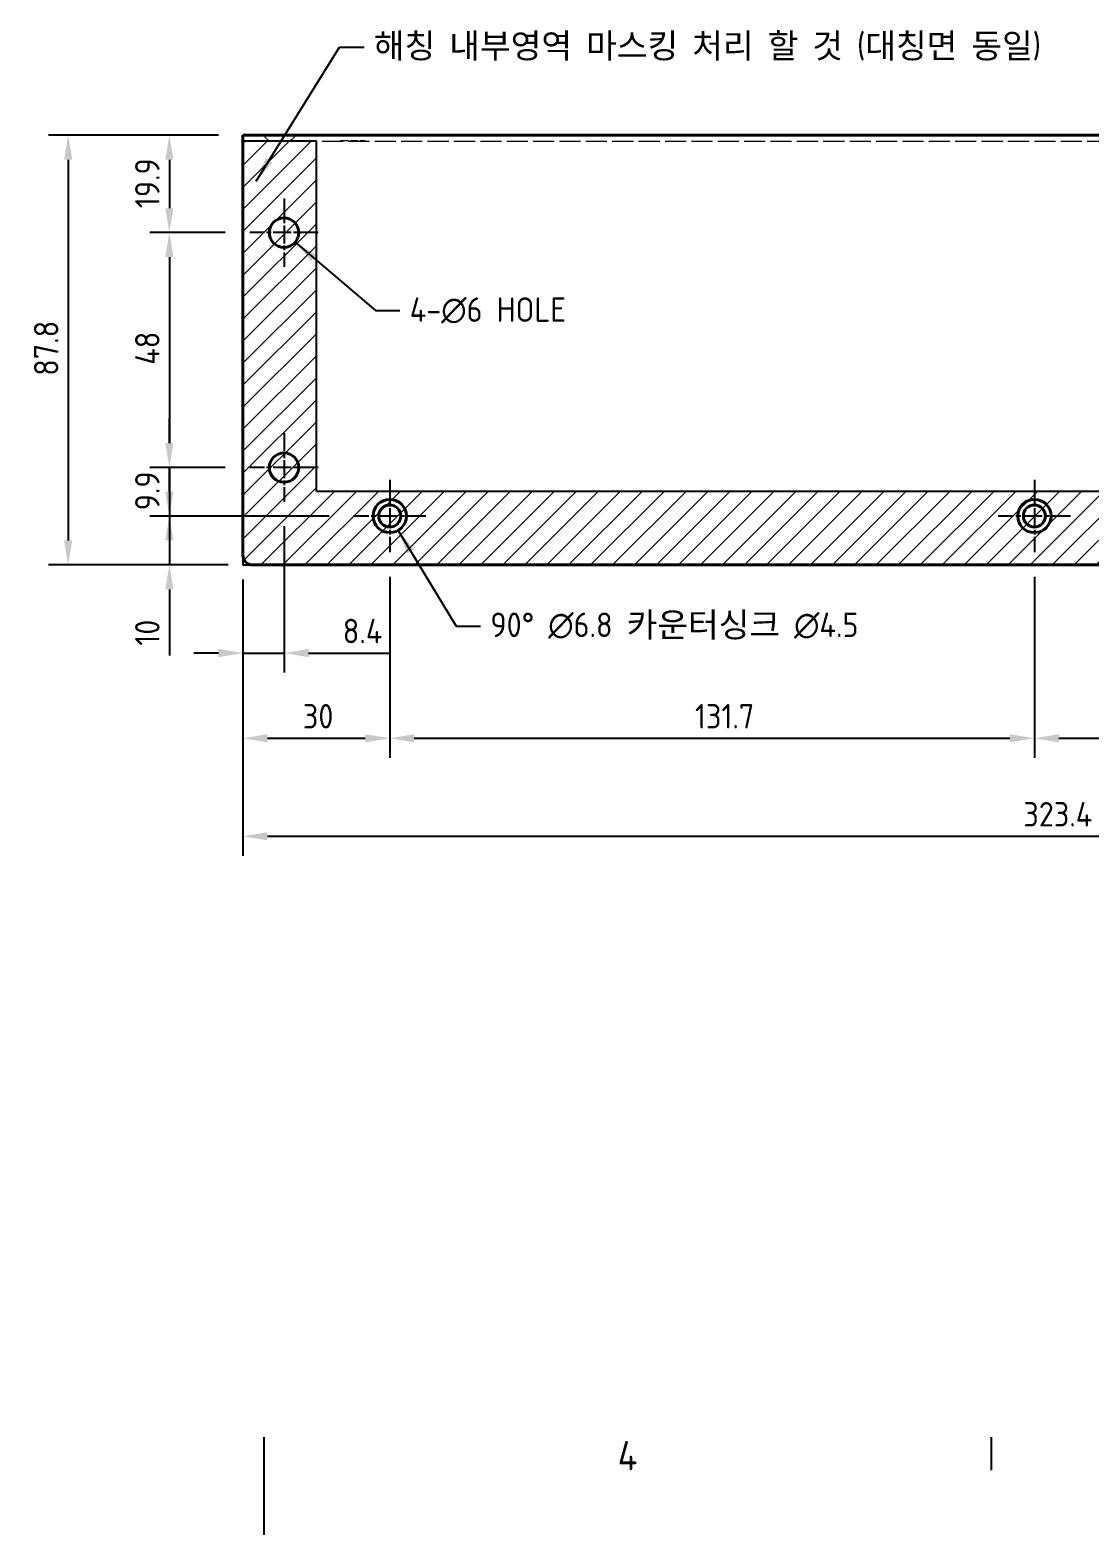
# Model space of a CAD drawing. Header units: millimetres. Extents: x 0 to 1188, y 0 to 840.
# Drawn here: x 546.2 to 762.7, y 0 to 307.5 of the extents above; entities that cross this region are included whole.
import ezdxf

# ---------------------------------------------------------------- set-up
doc = ezdxf.new("R2010")
doc.units = ezdxf.units.MM
doc.header["$LTSCALE"] = 2
doc.linetypes.add('CHAIN', pattern=[0.35429999999999995, 0.2362, -0.0295, 0.0591, -0.0295])
doc.linetypes.add('DASHED', pattern=[0.2067, 0.1654, -0.0413])
doc.layers.get('0').update_dxf_attribs({"color": 3, "lineweight": 25})
for name, color, linetype, lineweight in [('가려진 것(ISO)', 2, 'DASHED', 18), ('가시적인 것(ISO)', 3, 'Continuous', 40), ('경계(ISO)', 7, 'Continuous', 25), ('기호(ISO)', 5, 'Continuous', 25), ('스케치 형상(ISO)', 3, 'Continuous', 25), ('중심 표식(ISO)', 1, 'Continuous', 25), ('치수(ISO)', 2, 'Continuous', 25), ('해치(ISO)', 7, 'Continuous', 18)]:
    doc.layers.add(name, color=color, linetype=linetype, lineweight=lineweight)
doc.styles.add('문자 텍스트_PSTEK_POSCO', font='isocp.shx')
doc.styles.add('치수 텍스트_PSTEK_POSCO', font='isocp.shx')
doc.dimstyles.new('치수_PSTEK_POSCO', dxfattribs={"dimscale": 2, "dimtxt": 2.5, "dimasz": 2.5, "dimexe": 2, "dimexo": 2.5, "dimgap": 1, "dimtad": 1, "dimrnd": 1e-08, "dimdsep": 46, "dimtxsty": '치수 텍스트_PSTEK_POSCO', "dimcen": 0.09, "dimdle": 10, "dimclrd": 7, "dimclre": 7, "dimclrt": 2, "dimadec": 1, "dimazin": 2, "dimtfac": 1, "dimtmove": 0, "dimatfit": 3, "dimfxl": 0, "dimtolj": 1, "dimlwd": -1, "dimlwe": -1, "dimarcsym": 0})
doc.dimstyles.new('치수_PSTEK_POSCO$7', dxfattribs={"dimscale": 2, "dimtxt": 2.5, "dimasz": 2.5, "dimexe": 2, "dimexo": 2.5, "dimgap": 1, "dimtad": 1, "dimrnd": 1e-08, "dimdsep": 46, "dimtxsty": '치수 텍스트_PSTEK_POSCO', "dimcen": 0.09, "dimdle": 10, "dimclrd": 7, "dimclre": 7, "dimclrt": 2, "dimadec": 1, "dimazin": 2, "dimtfac": 1, "dimtmove": 0, "dimatfit": 3, "dimfxl": 0, "dimtolj": 1, "dimlwd": -1, "dimlwe": -1, "dimarcsym": 0})

# ---------------------------------------------------------------- blocks, each defined once
blk = doc.blocks.new('경계 Default Border')
at = {"layer": '경계(ISO)'}
blk.add_line((371.25, 10), (371.25, 6.599999666213989), dxfattribs=at)
at = {"layer": '경계(ISO)', "flags": 128}
blk.add_lwpolyline([(297.0000076293945, 0), (297.0000076293945, 10)], dxfattribs=at)
at = {"layer": '경계(ISO)', "color": 2, "insert": (333.0984701308117, 6.59999988079071), "char_height": 3.00000011920929, "attachment_point": 7, "style": '문자 텍스트_PSTEK_POSCO'}
blk.add_mtext('4', dxfattribs=at)
blk = doc.blocks.new('*D27')
at = {"layer": 'Defpoints', "color": 0}
for p in [(589.6357256586384, 285.9920672984241), (553.9355736784621, 198.1920672984241), (591.6357256586389, 198.1920672984241)]:
    blk.add_point(p, dxfattribs=at)
at = {"layer": '치수(ISO)', "color": 7}
for p, q in [((584.6357256586384, 285.9920672984241), (549.9355736784622, 285.9920672984241)), ((553.9355736784622, 280.9920672984241), (553.9355736784621, 203.1920672984241)), ((586.6357256586389, 198.1920672984241), (549.9355736784621, 198.1920672984241))]:
    blk.add_line(p, q, dxfattribs=at)
for points in [[(553.1022403451288, 280.9920672984241), (554.7689070117956, 280.9920672984241), (553.9355736784622, 285.9920672984241)], [(553.1022403451287, 203.1920672984241), (554.7689070117955, 203.1920672984241), (553.9355736784621, 198.1920672984241)]]:
    blk.add_solid(points, dxfattribs=at)
at = {"layer": '치수(ISO)', "color": 2, "insert": (549.4355736784621, 236.8420672984241), "char_height": 5, "attachment_point": 4, "rotation": 90, "style": '치수 텍스트_PSTEK_POSCO'}
blk.add_mtext('\\A1;87.8', dxfattribs=at)
blk = doc.blocks.new('*D28')
at = {"layer": 'Defpoints', "color": 0}
for p in [(589.6357256586384, 285.9920672984241), (574.6066540845773, 266.0920672984242), (591.0357256586393, 266.0920672984242)]:
    blk.add_point(p, dxfattribs=at)
at = {"layer": '치수(ISO)', "color": 7}
for p, q in [((584.6357256586384, 285.9920672984241), (570.6066540845773, 285.9920672984241)), ((574.6066540845773, 280.9920672984241), (574.6066540845773, 271.0920672984242)), ((586.0357256586393, 266.0920672984242), (570.6066540845773, 266.0920672984242))]:
    blk.add_line(p, q, dxfattribs=at)
for points in [[(573.7733207512439, 280.9920672984241), (575.4399874179106, 280.9920672984241), (574.6066540845773, 285.9920672984241)], [(573.7733207512439, 271.0920672984242), (575.4399874179106, 271.0920672984242), (574.6066540845773, 266.0920672984242)]]:
    blk.add_solid(points, dxfattribs=at)
at = {"layer": '치수(ISO)', "color": 2, "insert": (570.1066540845771, 271.1043477746841), "char_height": 5, "attachment_point": 4, "rotation": 90, "style": '치수 텍스트_PSTEK_POSCO'}
blk.add_mtext('\\A1;19.9', dxfattribs=at)
blk = doc.blocks.new('*D29')
at = {"layer": 'Defpoints', "color": 0}
for p in [(591.0357256586393, 266.0920672984242), (574.6066540845771, 218.0920672984239), (591.035725658639, 218.0920672984239)]:
    blk.add_point(p, dxfattribs=at)
at = {"layer": '치수(ISO)', "color": 7}
for p, q in [((586.0357256586393, 266.0920672984242), (570.6066540845773, 266.0920672984242)), ((574.6066540845773, 261.0920672984242), (574.6066540845771, 223.0920672984239)), ((586.035725658639, 218.0920672984239), (570.6066540845771, 218.0920672984239))]:
    blk.add_line(p, q, dxfattribs=at)
for points in [[(573.7733207512439, 261.0920672984242), (575.4399874179106, 261.0920672984242), (574.6066540845773, 266.0920672984242)], [(573.7733207512438, 223.0920672984239), (575.4399874179105, 223.0920672984239), (574.6066540845771, 218.0920672984239)]]:
    blk.add_solid(points, dxfattribs=at)
at = {"layer": '치수(ISO)', "color": 2, "insert": (570.1066540845771, 239.0920672984241), "char_height": 5, "attachment_point": 4, "rotation": 90, "style": '치수 텍스트_PSTEK_POSCO'}
blk.add_mtext('\\A1;48', dxfattribs=at)
blk = doc.blocks.new('*D30')
at = {"layer": 'Defpoints', "color": 0}
for p in [(591.035725658639, 218.0920672984239), (574.6066540845771, 208.1920672984241), (612.2357256586387, 208.1920672984241)]:
    blk.add_point(p, dxfattribs=at)
at = {"layer": '치수(ISO)', "color": 7}
for p, q in [((574.6066540845771, 223.0920672984239), (574.6066540845771, 228.0920672984239)), ((586.035725658639, 218.0920672984239), (570.6066540845771, 218.0920672984239)), ((574.6066540845771, 218.0920672984239), (574.6066540845771, 208.1920672984241)), ((607.2357256586387, 208.1920672984241), (570.6066540845771, 208.1920672984241)), ((574.6066540845771, 203.1920672984241), (574.6066540845771, 198.1920672984241))]:
    blk.add_line(p, q, dxfattribs=at)
for points in [[(573.7733207512438, 223.0920672984239), (575.4399874179105, 223.0920672984239), (574.6066540845771, 218.0920672984239)], [(573.7733207512438, 203.1920672984241), (575.4399874179105, 203.1920672984241), (574.6066540845771, 208.1920672984241)]]:
    blk.add_solid(points, dxfattribs=at)
at = {"layer": '치수(ISO)', "color": 2, "insert": (570.1066540845771, 209.3595302103265), "char_height": 5, "attachment_point": 4, "rotation": 90, "style": '치수 텍스트_PSTEK_POSCO'}
blk.add_mtext('\\A1;9.9', dxfattribs=at)
blk = doc.blocks.new('*D31')
at = {"layer": 'Defpoints', "color": 0}
for p in [(612.2357256586387, 208.1920672984241), (574.6066540845771, 198.1920672984241), (591.6357256586389, 198.1920672984241)]:
    blk.add_point(p, dxfattribs=at)
at = {"layer": '치수(ISO)', "color": 7}
for p, q in [((574.6066540845771, 213.1920672984241), (574.6066540845771, 218.1920672984241)), ((607.2357256586387, 208.1920672984241), (570.6066540845771, 208.1920672984241)), ((574.6066540845771, 208.1920672984241), (574.6066540845771, 198.1920672984241)), ((586.6357256586389, 198.1920672984241), (570.6066540845771, 198.1920672984241)), ((574.6066540845771, 193.1920672984241), (574.6066540845771, 179.6881302905501))]:
    blk.add_line(p, q, dxfattribs=at)
for points in [[(573.7733207512438, 213.1920672984241), (575.4399874179105, 213.1920672984241), (574.6066540845771, 208.1920672984241)], [(573.7733207512438, 193.1920672984241), (575.4399874179105, 193.1920672984241), (574.6066540845771, 198.1920672984241)]]:
    blk.add_solid(points, dxfattribs=at)
at = {"layer": '치수(ISO)', "color": 2, "insert": (570.1066540845771, 181.6881302905502), "char_height": 5, "attachment_point": 4, "rotation": 90, "style": '치수 텍스트_PSTEK_POSCO'}
blk.add_mtext('\\A1;10', dxfattribs=at)
blk = doc.blocks.new('*D32')
at = {"layer": 'Defpoints', "color": 0}
for p in [(589.6357256586389, 200.1920672984241), (619.6357256586386, 200.7920672984241), (619.6357256586386, 162.7790803380469)]:
    blk.add_point(p, dxfattribs=at)
at = {"layer": '치수(ISO)', "color": 7}
for p, q in [((589.6357256586389, 195.1920672984241), (589.6357256586389, 158.7790803380469)), ((619.6357256586386, 195.7920672984241), (619.6357256586386, 158.7790803380469)), ((594.6357256586389, 162.7790803380469), (614.6357256586386, 162.7790803380469))]:
    blk.add_line(p, q, dxfattribs=at)
for points in [[(594.6357256586389, 163.6124136713803), (594.6357256586389, 161.9457470047136), (589.6357256586389, 162.7790803380469)], [(614.6357256586386, 163.6124136713803), (614.6357256586386, 161.9457470047136), (619.6357256586386, 162.7790803380469)]]:
    blk.add_solid(points, dxfattribs=at)
at = {"layer": '치수(ISO)', "color": 2, "insert": (601.8837571547017, 167.2790803380469), "char_height": 5, "attachment_point": 4, "style": '치수 텍스트_PSTEK_POSCO'}
blk.add_mtext('\\A1;30', dxfattribs=at)
blk = doc.blocks.new('*D33')
at = {"layer": 'Defpoints', "color": 0}
for p in [(619.6357256586386, 200.7920672984241), (751.3357256586387, 200.7920672984241), (751.3357256586387, 162.7790803380469)]:
    blk.add_point(p, dxfattribs=at)
at = {"layer": '치수(ISO)', "color": 7}
for p, q in [((619.6357256586386, 195.7920672984241), (619.6357256586386, 158.7790803380469)), ((751.3357256586387, 195.7920672984241), (751.3357256586387, 158.7790803380469)), ((624.6357256586386, 162.7790803380469), (746.3357256586387, 162.7790803380469))]:
    blk.add_line(p, q, dxfattribs=at)
for points in [[(624.6357256586386, 163.6124136713803), (624.6357256586386, 161.9457470047136), (619.6357256586386, 162.7790803380469)], [(746.3357256586387, 163.6124136713803), (746.3357256586387, 161.9457470047136), (751.3357256586387, 162.7790803380469)]]:
    blk.add_solid(points, dxfattribs=at)
at = {"layer": '치수(ISO)', "color": 2, "insert": (681.9857256586388, 167.2790803380469), "char_height": 5, "attachment_point": 4, "style": '치수 텍스트_PSTEK_POSCO'}
blk.add_mtext('\\A1;131.7', dxfattribs=at)
blk = doc.blocks.new('*D34')
at = {"layer": 'Defpoints', "color": 0}
for p in [(751.3357256586387, 200.7920672984241), (883.0357256586387, 200.7920672984241), (883.0357256586387, 162.7790803380469)]:
    blk.add_point(p, dxfattribs=at)
at = {"layer": '치수(ISO)', "color": 7}
for p, q in [((751.3357256586387, 195.7920672984241), (751.3357256586387, 158.7790803380469)), ((883.0357256586387, 195.7920672984241), (883.0357256586387, 158.7790803380469)), ((756.3357256586387, 162.7790803380469), (878.0357256586387, 162.7790803380469))]:
    blk.add_line(p, q, dxfattribs=at)
for points in [[(756.3357256586387, 163.6124136713803), (756.3357256586387, 161.9457470047136), (751.3357256586387, 162.7790803380469)], [(878.0357256586387, 163.6124136713803), (878.0357256586387, 161.9457470047136), (883.0357256586387, 162.7790803380469)]]:
    blk.add_solid(points, dxfattribs=at)
at = {"layer": '치수(ISO)', "color": 2, "insert": (813.6857256586386, 167.2790803380469), "char_height": 5, "attachment_point": 4, "style": '치수 텍스트_PSTEK_POSCO'}
blk.add_mtext('\\A1;131.7', dxfattribs=at)
blk = doc.blocks.new('*D36')
at = {"layer": 'Defpoints', "color": 0}
for p in [(598.035725658639, 211.0920672984239), (589.6357256586389, 200.1920672984241), (598.035725658639, 180.1920672984241)]:
    blk.add_point(p, dxfattribs=at)
at = {"layer": '치수(ISO)', "color": 7}
for p, q in [((598.035725658639, 206.0920672984239), (598.035725658639, 176.1920672984241)), ((589.6357256586389, 195.1920672984241), (589.6357256586389, 176.1920672984241)), ((584.6357256586389, 180.1920672984241), (579.6357256586389, 180.1920672984241)), ((589.6357256586389, 180.1920672984241), (598.035725658639, 180.1920672984241)), ((603.035725658639, 180.1920672984241), (619.535725658639, 180.1920672984241))]:
    blk.add_line(p, q, dxfattribs=at)
for points in [[(584.6357256586389, 181.0254006317574), (584.6357256586389, 179.3587339650907), (589.6357256586389, 180.1920672984241)], [(603.035725658639, 181.0254006317574), (603.035725658639, 179.3587339650907), (598.035725658639, 180.1920672984241)]]:
    blk.add_solid(points, dxfattribs=at)
at = {"layer": '치수(ISO)', "color": 2, "insert": (610.035725658639, 184.6920672984241), "char_height": 5, "attachment_point": 4, "style": '치수 텍스트_PSTEK_POSCO'}
blk.add_mtext('\\A1;8.4', dxfattribs=at)
blk = doc.blocks.new('*D47')
at = {"layer": 'Defpoints', "color": 0}
for p in [(589.6357256586389, 198.1920672984241), (913.0357256586389, 198.1920672984241), (913.0357256586389, 142.749985943539)]:
    blk.add_point(p, dxfattribs=at)
at = {"layer": '치수(ISO)', "color": 7}
for p, q in [((589.6357256586389, 193.1920672984241), (589.6357256586389, 138.749985943539)), ((913.0357256586389, 193.1920672984241), (913.0357256586389, 138.749985943539)), ((594.6357256586389, 142.749985943539), (908.0357256586389, 142.749985943539))]:
    blk.add_line(p, q, dxfattribs=at)
for points in [[(594.6357256586389, 143.5833192768723), (594.6357256586389, 141.9166526102057), (589.6357256586389, 142.749985943539)], [(908.0357256586389, 143.5833192768723), (908.0357256586389, 141.9166526102057), (913.0357256586389, 142.749985943539)]]:
    blk.add_solid(points, dxfattribs=at)
at = {"layer": '치수(ISO)', "color": 2, "insert": (749.0857256586391, 147.2504780695232), "char_height": 5, "attachment_point": 4, "style": '치수 텍스트_PSTEK_POSCO'}
blk.add_mtext('\\A1;323.4', dxfattribs=at)

msp = doc.modelspace()

# ---------------------------------------------------------------- hatches: boundary and pattern name
at = {"layer": '해치(ISO)'}
h = msp.add_hatch(dxfattribs=at)
h.set_pattern_fill('ANSI31', color=1, scale=25.4, style=0)
h.set_pattern_definition([(45, (0, 0), (-2.245064030267288, 2.245064030267288), [])])
h.paths.add_polyline_path([(913.0357256586385, 284.7920672984241), (898.0357256586385, 284.7920672984241), (898.0357256586385, 213.1920672984241), (604.6357256586384, 213.192067298424), (604.6357256586384, 284.7920672984241), (589.6357256586384, 284.7920672984241), (589.6357256586389, 198.1920672984241), (913.0357256586389, 198.1920672984241)])

# ---------------------------------------------------------------- linework, layer by layer
at = {"layer": '가려진 것(ISO)', "ltscale": 1.481406211853027}
for p, q in [((594.8857256586256, 284.8920672984241), (593.7857256586256, 285.9920672984241)), ((599.3857256586255, 284.8920672984241), (600.4857256586256, 285.9920672984241))]:
    msp.add_line(p, q, dxfattribs=at)
at = {"layer": '가려진 것(ISO)', "ltscale": 13.0382194519043}
msp.add_line((589.6357256586384, 284.7920672984241), (913.0357256586385, 284.7920672984241), dxfattribs=at)
at = {"layer": '가려진 것(ISO)', "ltscale": 6.731653690338135}
msp.add_line((594.8857256586255, 284.8920672984241), (599.3857256586255, 284.8920672984241), dxfattribs=at)
at = {"layer": '가려진 것(ISO)', "ltscale": 0.09513483196496964}
for p, q in [((594.8857256586256, 284.8920672984241), (594.8857256586256, 284.7920672984241)), ((599.3857256586255, 284.8920672984241), (599.3857256586255, 284.7920672984241)), ((609.635725658638, 284.7920672984241), (609.635725658638, 284.8920672984241)), ((609.835725658638, 284.7920672984241), (609.835725658638, 284.8920672984241)), ((614.635725658638, 284.7920672984241), (614.635725658638, 284.8920672984241))]:
    msp.add_line(p, q, dxfattribs=at)
at = {"layer": '가려진 것(ISO)', "ltscale": 4.761641502380371}
msp.add_line((609.635725658638, 284.8920672984241), (614.635725658638, 284.8920672984241), dxfattribs=at)
at = {"layer": '가시적인 것(ISO)'}
for p, q in [((913.0357256586385, 285.9920672984241), (589.6357256586384, 285.9920672984241)), ((589.6357256586389, 284.2920672984241), (589.6357256586384, 285.9920672984241)), ((589.6357256586389, 200.1920672984241), (589.6357256586389, 284.2920672984241)), ((591.6357256586389, 198.1920672984241), (911.0357256586389, 198.1920672984241))]:
    msp.add_line(p, q, dxfattribs=at)
for centre, radius in [((598.0357256586393, 266.0920672984242), 3), ((598.035725658639, 218.0920672984239), 3), ((619.6357256586386, 208.1920672984241), 3.399999999999992), ((619.6357256586383, 208.1920672984241), 2.25), ((751.3357256586387, 208.1920672984241), 3.399999999999992), ((751.3357256586382, 208.1920672984241), 2.25)]:
    msp.add_circle(centre, radius, dxfattribs=at)
msp.add_arc((591.6357256586389, 200.1920672984241), 1.999999999999993, 180, 270, dxfattribs=at)
at = {"layer": '스케치 형상(ISO)'}
for p, q in [((589.6357256586384, 284.7920672984241), (589.6357256586389, 198.1920672984241)), ((604.6357256586384, 284.7920672984241), (589.6357256586384, 284.7920672984241)), ((604.6357256586384, 213.192067298424), (604.6357256586384, 284.7920672984241)), ((898.0357256586385, 213.1920672984241), (604.6357256586384, 213.192067298424)), ((589.6357256586389, 198.1920672984241), (913.0357256586389, 198.1920672984241))]:
    msp.add_line(p, q, dxfattribs=at)
at = {"layer": '중심 표식(ISO)', "linetype": 'CHAIN', "ltscale": 7.778351783752441}
for p, q in [((598.0357256586393, 273.0920672984242), (598.0357256586393, 259.0920672984242)), ((605.0357256586393, 266.0920672984242), (591.0357256586393, 266.0920672984242)), ((598.035725658639, 225.0920672984239), (598.035725658639, 211.0920672984239)), ((605.0357256586391, 218.0920672984239), (591.035725658639, 218.0920672984239))]:
    msp.add_line(p, q, dxfattribs=at)
at = {"layer": '중심 표식(ISO)', "linetype": 'CHAIN', "ltscale": 8.222834587097168}
for p, q in [((619.6357256586386, 215.592067298424), (619.6357256586386, 200.7920672984241)), ((751.3357256586387, 215.592067298424), (751.3357256586387, 200.7920672984241)), ((627.0357256586387, 208.1920672984241), (612.2357256586387, 208.1920672984241)), ((758.7357256586387, 208.1920672984241), (743.9357256586388, 208.1920672984241))]:
    msp.add_line(p, q, dxfattribs=at)

# ---------------------------------------------------------------- block references
at = {"xscale": 2, "yscale": 2, "zscale": 2}
msp.add_blockref('경계 Default Border', (0, 0), dxfattribs=at)

# ---------------------------------------------------------------- texts
at = {"layer": '기호(ISO)', "color": 2, "insert": (616.3856952828679, 304.0097074571257), "char_height": 5, "width": 158.9213371276855, "attachment_point": 4, "style": '치수 텍스트_PSTEK_POSCO'}
msp.add_mtext('{\\fISOCP|b0|i0;\\H5.0000;해칭 내부영역 마스킹 처리 할 것 (대칭면 동일)}', dxfattribs=at)
at = {"layer": '기호(ISO)', "color": 2, "char_height": 5, "attachment_point": 4, "line_spacing_factor": 0.4375, "style": '치수 텍스트_PSTEK_POSCO'}
for s, insert, width in [('{4-\\fAIGDT|b0|i0;\\H5.0000;n\\fisocp|b0|i0;\\H5.0000;6 HOLE}', (623.7202430592158, 250.2017618401821), 37.09691931009289), ('{90° \\fAIGDT|b0|i0;\\H5.0000;n\\fisocp|b0|i0;\\H5.0000;6.8 카운터싱크 \\fAIGDT|b0|i0;\\H5.0000;n\\fisocp|b0|i0;\\H5.0000;4.5}', (640.1995776638985, 185.6916158130132), 87.8992628335952)]:
    msp.add_mtext(s, dxfattribs=dict(at, insert=insert, width=width))

# ---------------------------------------------------------------- dimensions: what is measured, and where the dimension line sits
at = {"layer": '치수(ISO)', "color": 7}
for base, p1, p2, angle, override, picture, middle in [((553.9355736784621, 198.1920672984241), (589.6357256586384, 285.9920672984241), (591.6357256586389, 198.1920672984241), 270, {"dimdec": 2, "dimtp": 0, "dimtm": -0, "dimtdec": 2, "dimtofl": 0, "dimatfit": 1}, '*D27', (553.9355736784621, 242.0920672984241)), ((574.6066540845773, 266.0920672984242), (589.6357256586384, 285.9920672984241), (591.0357256586393, 266.0920672984242), 90, {"dimdec": 2, "dimtp": 0, "dimtm": -0, "dimtdec": 2, "dimtofl": 0, "dimatfit": 1}, '*D28', (574.6066540845771, 276.0420672984242)), ((574.6066540845771, 218.0920672984239), (591.0357256586393, 266.0920672984242), (591.035725658639, 218.0920672984239), 90, {"dimdec": 2, "dimtp": 0, "dimtm": -0, "dimtdec": 2, "dimtofl": 0, "dimatfit": 1}, '*D29', (574.6066540845771, 242.0920672984241)), ((574.6066540845771, 208.1920672984241), (591.035725658639, 218.0920672984239), (612.2357256586387, 208.1920672984241), 90, {"dimdec": 2, "dimtp": 0, "dimtm": -0, "dimtdec": 2, "dimtofl": 1, "dimatfit": 1}, '*D30', (574.6066540845771, 213.1420672984241)), ((574.6066540845771, 198.1920672984241), (612.2357256586387, 208.1920672984241), (591.6357256586389, 198.1920672984241), 90, {"dimdec": 2, "dimtp": 0, "dimtm": -0, "dimtdec": 2, "dimtofl": 1, "dimatfit": 1}, '*D31', (574.6066540845771, 183.9400987944872)), ((619.6357256586386, 162.7790803380469), (589.6357256586389, 200.1920672984241), (619.6357256586386, 200.7920672984241), 180, {"dimdec": 2, "dimtp": 0, "dimtm": -0, "dimtdec": 2, "dimtofl": 0, "dimatfit": 1}, '*D32', (604.6357256586388, 162.7790803380469)), ((751.3357256586387, 162.7790803380469), (619.6357256586386, 200.7920672984241), (751.3357256586387, 200.7920672984241), 180, {"dimdec": 2, "dimtp": 0, "dimtm": -0, "dimtdec": 2, "dimtofl": 0, "dimatfit": 1}, '*D33', (687.9857256586388, 162.7790803380469)), ((883.0357256586387, 162.7790803380469), (751.3357256586387, 200.7920672984241), (883.0357256586387, 200.7920672984241), 180, {"dimdec": 2, "dimtp": 0, "dimtm": -0, "dimtdec": 2, "dimtofl": 0, "dimatfit": 1}, '*D34', (819.6857256586386, 162.7790803380469)), ((913.0357256586389, 142.749985943539), (589.6357256586389, 198.1920672984241), (913.0357256586389, 198.1920672984241), 180, {"dimdec": 2, "dimtp": 0, "dimtm": -0, "dimtdec": 2, "dimtofl": 0, "dimatfit": 1}, '*D47', (756.3357256586391, 142.749985943539))]:
    dim = msp.add_linear_dim(base=base, p1=p1, p2=p2, angle=angle, dimstyle='치수_PSTEK_POSCO', override=override, dxfattribs=at)
    dim.commit()
    dim.dimension.update_dxf_attribs({"geometry": picture, "text_midpoint": middle, "dimtype": 160})
dim = msp.add_linear_dim(base=(598.035725658639, 180.1920672984241), p1=(589.6357256586389, 200.1920672984241), p2=(598.035725658639, 211.0920672984239), dimstyle='치수_PSTEK_POSCO', override={"dimdec": 2, "dimtp": 0, "dimtm": -0, "dimtdec": 2, "dimtofl": 1, "dimatfit": 1}, dxfattribs=at)
dim.commit()
dim.dimension.update_dxf_attribs({"geometry": '*D36', "text_midpoint": (613.785725658639, 180.1920672984241), "dimtype": 160})

# ---------------------------------------------------------------- leaders
at = {"layer": '기호(ISO)', "color": 7, "annotation_type": 0, "has_hookline": 1, "hookline_direction": 0}
for points, text_width in [([(592.3565699185109, 276.6132799216243), (609.3856952828679, 304.0097074571257), (614.3856952828679, 304.0097074571257)], 141.2515437146067), ([(600.3139456873872, 264.140218559251), (616.7202430592158, 250.2017618401821), (621.7202430592158, 250.2017618401821)], 34.45687230920885), ([(621.3357256586393, 205.2475809255573), (633.1995776638985, 185.6916158130132), (638.1995776638985, 185.6916158130132)], 80.17501060431266)]:
    msp.add_leader(points, dimstyle='치수_PSTEK_POSCO$7', override={"dimtad": 0}, dxfattribs=dict(at, text_width=text_width))

doc.saveas('drawing.dxf')
